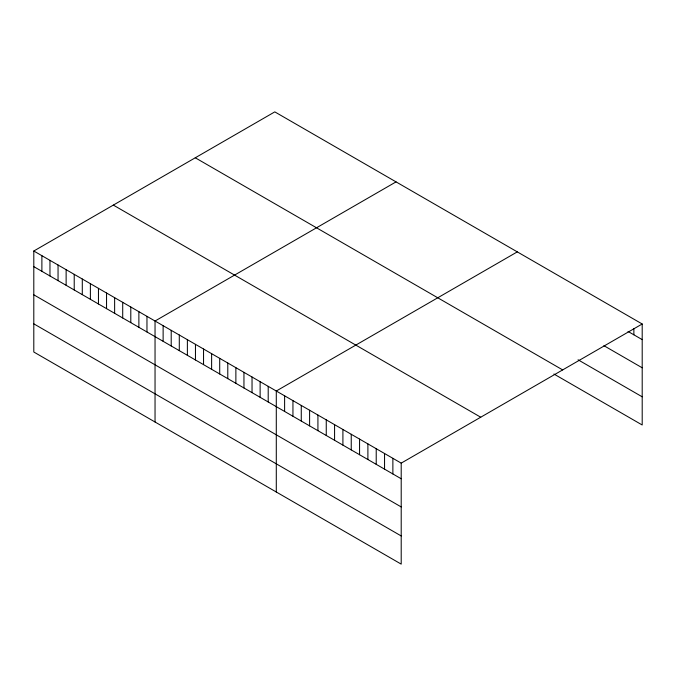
<?xml version="1.0" encoding="UTF-8"?>
<svg xmlns="http://www.w3.org/2000/svg" width="676" height="676" viewBox="0 0 676 676"><rect width="100%" height="100%" fill="white"/><g stroke="black" fill="none" stroke-linecap="round" stroke-linejoin="round"><path stroke-width="1.01" d="M642.2 323.99L401.206 463.128L401.206 564.122L33.8 352.01L33.8 251.016L274.794 111.878L642.2 323.99L642.2 424.984L553.923 374.022M396.043 181.878L155.041 321.015L155.041 422.001M517.284 251.878L276.29 391.007L276.29 492.001M628.046 331.443L642.2 339.622M603.896 345.673L642.2 367.795M578.073 359.793L642.2 396.812M195.271 157.787L562.669 369.907M113.331 205.098L480.729 417.219M33.8 251.016L401.206 463.128M33.8 266.64L401.206 478.76M33.8 294.812L401.206 506.932M33.8 323.838L401.206 535.95M633.868 328.561L633.868 334.814M392.874 458.32L392.874 473.952M384.551 453.512L384.551 469.144M376.219 448.703L376.219 464.336M367.896 443.895L367.896 459.528M359.564 439.087L359.564 454.72M351.241 434.279L351.241 449.912M342.909 429.471L342.909 445.104M334.578 424.663L334.578 440.296M326.255 419.855L326.255 435.488M317.923 415.047L317.923 430.68M309.6 410.239L309.6 425.872M301.268 405.431L301.268 421.063M292.945 400.623L292.945 416.255M284.613 395.815L284.613 411.447M268.203 386.342L268.203 401.966M260.125 381.678L260.125 397.302M252.038 377.014L252.038 392.638M243.951 372.341L243.951 387.973M235.873 367.676L235.873 383.3M227.787 363.012L227.787 378.636M219.708 358.348L219.708 373.972M211.622 353.675L211.622 369.307M203.544 349.01L203.544 364.634M195.457 344.346L195.457 359.97M187.379 339.682L187.379 355.306M179.292 335.009L179.292 350.641M171.205 330.344L171.205 345.968M163.127 325.68L163.127 341.304M146.962 316.343L146.962 331.967M138.876 311.678L138.876 327.302M130.798 307.014L130.798 322.638M122.711 302.341L122.711 317.974M114.633 297.677L114.633 313.301M106.546 293.012L106.546 308.636M98.459 288.348L98.459 303.972M90.381 283.675L90.381 299.307M82.295 279.011L82.295 294.635M74.216 274.346L74.216 289.97M66.13 269.682L66.13 285.306M58.051 265.009L58.051 280.641M49.965 260.345L49.965 275.969M41.887 255.68L41.887 271.304"/></g></svg>
